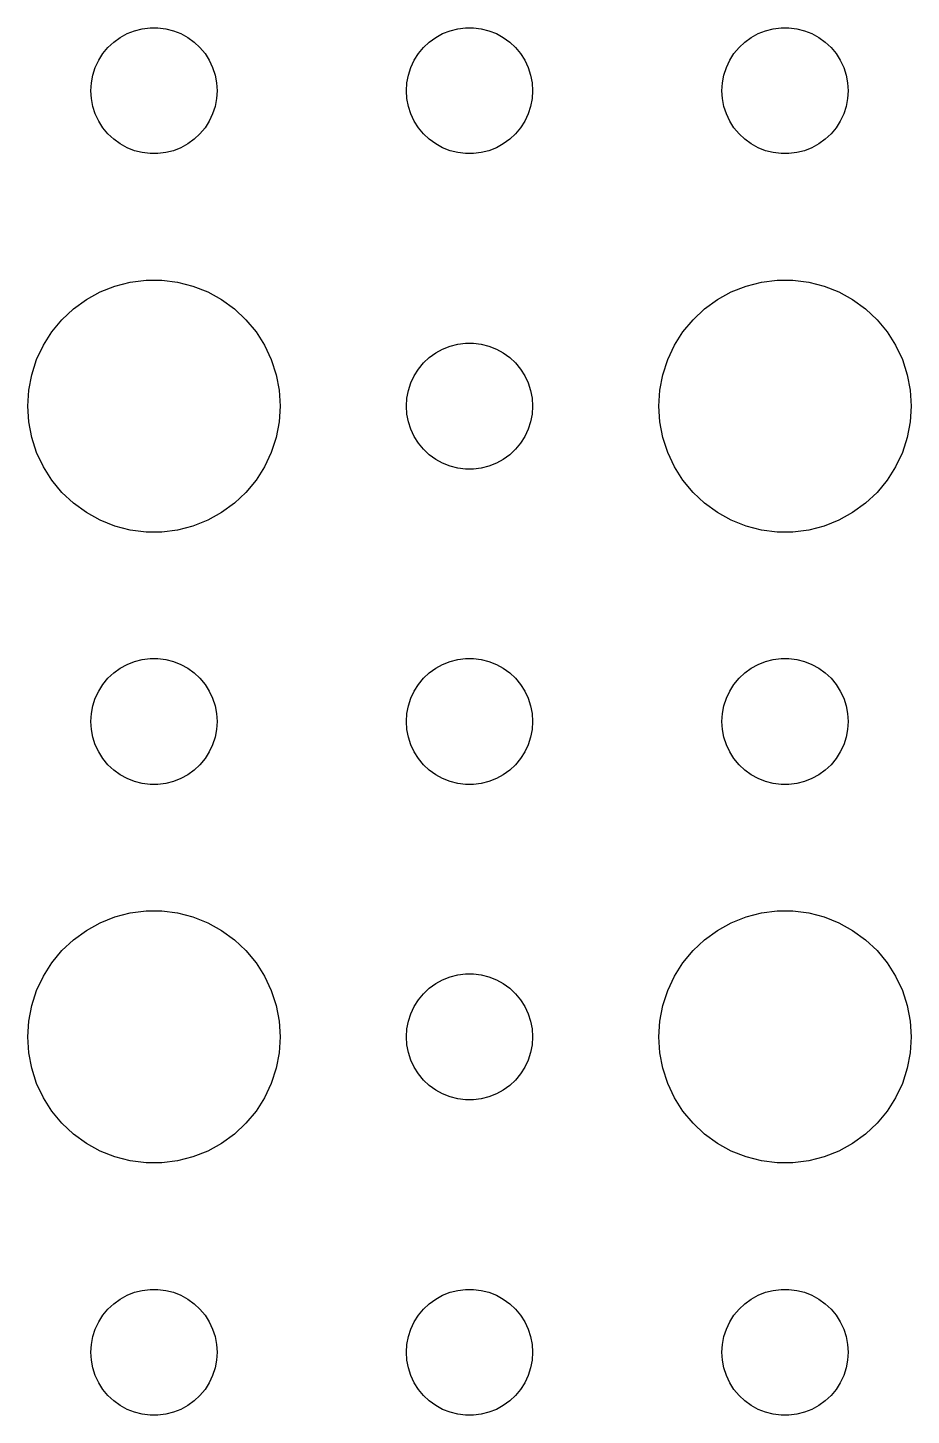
# Model space of a CAD drawing. Header units: metres. Extents: x -142 to 142, y -142 to 142.
# Drawn here: x 12 to 33, y -69 to -36 of the extents above; entities that cross this region are included whole.
import ezdxf

# ---------------------------------------------------------------- set-up
doc = ezdxf.new("R2010")
doc.units = ezdxf.units.M

msp = doc.modelspace()

# ---------------------------------------------------------------- linework, layer by layer
for p, q in [((14.0439, -36.3442), (14.1963, -36.2335)), ((14.1963, -36.2335), (14.3613, -36.1428)), ((14.3613, -36.1428), (14.5365, -36.0734)), ((14.5365, -36.0734), (14.7189, -36.0266)), ((14.7189, -36.0266), (14.9058, -36.003)), ((14.9058, -36.003), (15.0942, -36.003)), ((15.0942, -36.003), (15.2811, -36.0266)), ((15.2811, -36.0266), (15.4635, -36.0734)), ((15.4635, -36.0734), (15.6387, -36.1428)), ((15.6387, -36.1428), (15.8037, -36.2335)), ((15.8037, -36.2335), (15.9561, -36.3442)), ((21.5439, -36.3442), (21.6963, -36.2335)), ((21.6963, -36.2335), (21.8613, -36.1428)), ((21.8613, -36.1428), (22.0365, -36.0734)), ((22.0365, -36.0734), (22.2189, -36.0266)), ((22.2189, -36.0266), (22.4058, -36.003)), ((22.4058, -36.003), (22.5942, -36.003)), ((22.5942, -36.003), (22.7811, -36.0266)), ((22.7811, -36.0266), (22.9635, -36.0734)), ((22.9635, -36.0734), (23.1387, -36.1428)), ((23.1387, -36.1428), (23.3037, -36.2335)), ((23.3037, -36.2335), (23.4561, -36.3442)), ((29.0439, -36.3442), (29.1963, -36.2335)), ((29.1963, -36.2335), (29.3613, -36.1428)), ((29.3613, -36.1428), (29.5365, -36.0734)), ((29.5365, -36.0734), (29.7189, -36.0266)), ((29.7189, -36.0266), (29.9058, -36.003)), ((29.9058, -36.003), (30.0942, -36.003)), ((30.0942, -36.003), (30.2811, -36.0266)), ((30.2811, -36.0266), (30.4635, -36.0734)), ((30.4635, -36.0734), (30.6387, -36.1428)), ((30.6387, -36.1428), (30.8037, -36.2335)), ((30.8037, -36.2335), (30.9561, -36.3442)), ((13.6855, -36.7774), (13.7865, -36.6183)), ((13.7865, -36.6183), (13.9065, -36.4732)), ((13.9065, -36.4732), (14.0439, -36.3442)), ((15.9561, -36.3442), (16.0934, -36.4732)), ((16.0934, -36.4732), (16.2135, -36.6183)), ((16.2135, -36.6183), (16.3145, -36.7774)), ((21.1855, -36.7774), (21.2865, -36.6183)), ((21.2865, -36.6183), (21.4065, -36.4732)), ((21.4065, -36.4732), (21.5439, -36.3442)), ((23.4561, -36.3442), (23.5934, -36.4732)), ((23.5934, -36.4732), (23.7135, -36.6183)), ((23.7135, -36.6183), (23.8145, -36.7774)), ((28.6855, -36.7774), (28.7865, -36.6183)), ((28.7865, -36.6183), (28.9065, -36.4732)), ((28.9065, -36.4732), (29.0439, -36.3442)), ((30.9561, -36.3442), (31.0934, -36.4732)), ((31.0934, -36.4732), (31.2135, -36.6183)), ((31.2135, -36.6183), (31.3145, -36.7774)), ((13.5471, -37.127), (13.6053, -36.9478)), ((13.6053, -36.9478), (13.6855, -36.7774)), ((16.3145, -36.7774), (16.3947, -36.9478)), ((16.3947, -36.9478), (16.4529, -37.127)), ((21.0471, -37.127), (21.1053, -36.9478)), ((21.1053, -36.9478), (21.1855, -36.7774)), ((23.8145, -36.7774), (23.8947, -36.9478)), ((23.8947, -36.9478), (23.9529, -37.127)), ((28.5471, -37.127), (28.6053, -36.9478)), ((28.6053, -36.9478), (28.6855, -36.7774)), ((31.3145, -36.7774), (31.3947, -36.9478)), ((31.3947, -36.9478), (31.4529, -37.127)), ((13.5118, -37.312), (13.5471, -37.127)), ((16.4529, -37.127), (16.4882, -37.312)), ((21.0118, -37.312), (21.0471, -37.127)), ((23.9529, -37.127), (23.9882, -37.312)), ((28.5118, -37.312), (28.5471, -37.127)), ((31.4529, -37.127), (31.4882, -37.312)), ((13.5, -37.5), (13.5118, -37.312)), ((13.5118, -37.688), (13.5, -37.5)), ((16.4882, -37.312), (16.5, -37.5)), ((16.5, -37.5), (16.4882, -37.688)), ((21, -37.5), (21.0118, -37.312)), ((21.0118, -37.688), (21, -37.5)), ((23.9882, -37.312), (24, -37.5)), ((24, -37.5), (23.9882, -37.688)), ((28.5, -37.5), (28.5118, -37.312)), ((28.5118, -37.688), (28.5, -37.5)), ((31.4882, -37.312), (31.5, -37.5)), ((31.5, -37.5), (31.4882, -37.688)), ((13.5471, -37.873), (13.5118, -37.688)), ((13.6053, -38.0522), (13.5471, -37.873)), ((16.4529, -37.873), (16.3947, -38.0522)), ((16.4882, -37.688), (16.4529, -37.873)), ((21.0471, -37.873), (21.0118, -37.688)), ((21.1053, -38.0522), (21.0471, -37.873)), ((23.9529, -37.873), (23.8947, -38.0522)), ((23.9882, -37.688), (23.9529, -37.873)), ((28.5471, -37.873), (28.5118, -37.688)), ((28.6053, -38.0522), (28.5471, -37.873)), ((31.4529, -37.873), (31.3947, -38.0522)), ((31.4882, -37.688), (31.4529, -37.873)), ((13.6855, -38.2226), (13.6053, -38.0522)), ((13.7865, -38.3817), (13.6855, -38.2226)), ((16.3145, -38.2226), (16.2135, -38.3817)), ((16.3947, -38.0522), (16.3145, -38.2226)), ((21.1855, -38.2226), (21.1053, -38.0522)), ((21.2865, -38.3817), (21.1855, -38.2226)), ((23.8145, -38.2226), (23.7135, -38.3817)), ((23.8947, -38.0522), (23.8145, -38.2226)), ((28.6855, -38.2226), (28.6053, -38.0522)), ((28.7865, -38.3817), (28.6855, -38.2226)), ((31.3145, -38.2226), (31.2135, -38.3817)), ((31.3947, -38.0522), (31.3145, -38.2226)), ((13.9065, -38.5268), (13.7865, -38.3817)), ((14.0439, -38.6558), (13.9065, -38.5268)), ((16.0934, -38.5268), (15.9561, -38.6558)), ((16.2135, -38.3817), (16.0934, -38.5268)), ((21.4065, -38.5268), (21.2865, -38.3817)), ((21.5439, -38.6558), (21.4065, -38.5268)), ((23.5934, -38.5268), (23.4561, -38.6558)), ((23.7135, -38.3817), (23.5934, -38.5268)), ((28.9065, -38.5268), (28.7865, -38.3817)), ((29.0439, -38.6558), (28.9065, -38.5268)), ((31.0934, -38.5268), (30.9561, -38.6558)), ((31.2135, -38.3817), (31.0934, -38.5268)), ((14.1963, -38.7665), (14.0439, -38.6558)), ((14.3613, -38.8572), (14.1963, -38.7665)), ((14.5365, -38.9266), (14.3613, -38.8572)), ((14.7189, -38.9734), (14.5365, -38.9266)), ((15.4635, -38.9266), (15.2811, -38.9734)), ((15.6387, -38.8572), (15.4635, -38.9266)), ((15.8037, -38.7665), (15.6387, -38.8572)), ((15.9561, -38.6558), (15.8037, -38.7665)), ((21.6963, -38.7665), (21.5439, -38.6558)), ((21.8613, -38.8572), (21.6963, -38.7665)), ((22.0365, -38.9266), (21.8613, -38.8572)), ((22.2189, -38.9734), (22.0365, -38.9266)), ((22.9635, -38.9266), (22.7811, -38.9734)), ((23.1387, -38.8572), (22.9635, -38.9266)), ((23.3037, -38.7665), (23.1387, -38.8572)), ((23.4561, -38.6558), (23.3037, -38.7665)), ((29.1963, -38.7665), (29.0439, -38.6558)), ((29.3613, -38.8572), (29.1963, -38.7665)), ((29.5365, -38.9266), (29.3613, -38.8572)), ((29.7189, -38.9734), (29.5365, -38.9266)), ((30.4635, -38.9266), (30.2811, -38.9734)), ((30.6387, -38.8572), (30.4635, -38.9266)), ((30.8037, -38.7665), (30.6387, -38.8572)), ((30.9561, -38.6558), (30.8037, -38.7665)), ((14.9058, -38.997), (14.7189, -38.9734)), ((15.0942, -38.997), (14.9058, -38.997)), ((15.2811, -38.9734), (15.0942, -38.997)), ((22.4058, -38.997), (22.2189, -38.9734)), ((22.5942, -38.997), (22.4058, -38.997)), ((22.7811, -38.9734), (22.5942, -38.997)), ((29.9058, -38.997), (29.7189, -38.9734)), ((30.0942, -38.997), (29.9058, -38.997)), ((30.2811, -38.9734), (30.0942, -38.997)), ((13.7227, -42.2855), (14.0729, -42.1468)), ((14.0729, -42.1468), (14.4379, -42.0531)), ((14.4379, -42.0531), (14.8116, -42.0059)), ((14.8116, -42.0059), (15.1884, -42.0059)), ((15.1884, -42.0059), (15.5621, -42.0531)), ((15.5621, -42.0531), (15.927, -42.1468)), ((15.927, -42.1468), (16.2773, -42.2855)), ((28.7227, -42.2855), (29.0729, -42.1468)), ((29.0729, -42.1468), (29.4379, -42.0531)), ((29.4379, -42.0531), (29.8116, -42.0059)), ((29.8116, -42.0059), (30.1884, -42.0059)), ((30.1884, -42.0059), (30.5621, -42.0531)), ((30.5621, -42.0531), (30.927, -42.1468)), ((30.927, -42.1468), (31.2773, -42.2855)), ((13.0877, -42.6885), (13.3925, -42.467)), ((13.3925, -42.467), (13.7227, -42.2855)), ((16.2773, -42.2855), (16.6075, -42.467)), ((16.6075, -42.467), (16.9123, -42.6885)), ((28.0877, -42.6885), (28.3925, -42.467)), ((28.3925, -42.467), (28.7227, -42.2855)), ((31.2773, -42.2855), (31.6075, -42.467)), ((31.6075, -42.467), (31.9123, -42.6885)), ((12.8131, -42.9464), (13.0877, -42.6885)), ((16.9123, -42.6885), (17.1869, -42.9464)), ((27.8131, -42.9464), (28.0877, -42.6885)), ((31.9123, -42.6885), (32.1869, -42.9464)), ((12.5729, -43.2366), (12.8131, -42.9464)), ((17.1869, -42.9464), (17.427, -43.2366)), ((27.5729, -43.2366), (27.8131, -42.9464)), ((32.1869, -42.9464), (32.427, -43.2366)), ((12.3711, -43.5547), (12.5729, -43.2366)), ((17.427, -43.2366), (17.6289, -43.5547)), ((22.0365, -43.5734), (22.2189, -43.5266)), ((22.2189, -43.5266), (22.4058, -43.503)), ((22.4058, -43.503), (22.5942, -43.503)), ((22.5942, -43.503), (22.7811, -43.5266)), ((22.7811, -43.5266), (22.9635, -43.5734)), ((27.3711, -43.5547), (27.5729, -43.2366)), ((32.427, -43.2366), (32.6289, -43.5547)), ((12.2107, -43.8956), (12.3711, -43.5547)), ((17.6289, -43.5547), (17.7893, -43.8956)), ((21.4065, -43.9732), (21.5439, -43.8442)), ((21.5439, -43.8442), (21.6963, -43.7335)), ((21.6963, -43.7335), (21.8613, -43.6428)), ((21.8613, -43.6428), (22.0365, -43.5734)), ((22.9635, -43.5734), (23.1387, -43.6428)), ((23.1387, -43.6428), (23.3037, -43.7335)), ((23.3037, -43.7335), (23.4561, -43.8442)), ((23.4561, -43.8442), (23.5934, -43.9732)), ((27.2107, -43.8956), (27.3711, -43.5547)), ((32.6289, -43.5547), (32.7893, -43.8956)), ((12.0942, -44.2539), (12.2107, -43.8956)), ((17.7893, -43.8956), (17.9057, -44.2539)), ((21.1855, -44.2774), (21.2865, -44.1183)), ((21.2865, -44.1183), (21.4065, -43.9732)), ((23.5934, -43.9732), (23.7135, -44.1183)), ((23.7135, -44.1183), (23.8145, -44.2774)), ((27.0942, -44.2539), (27.2107, -43.8956)), ((32.7893, -43.8956), (32.9057, -44.2539)), ((12.0237, -44.624), (12.0942, -44.2539)), ((17.9057, -44.2539), (17.9763, -44.624)), ((21.0471, -44.627), (21.1053, -44.4478)), ((21.1053, -44.4478), (21.1855, -44.2774)), ((23.8145, -44.2774), (23.8947, -44.4478)), ((23.8947, -44.4478), (23.9529, -44.627)), ((27.0237, -44.624), (27.0942, -44.2539)), ((32.9057, -44.2539), (32.9763, -44.624)), ((12, -45), (12.0237, -44.624)), ((17.9763, -44.624), (18, -45)), ((21, -45), (21.0118, -44.812)), ((21.0118, -44.812), (21.0471, -44.627)), ((23.9529, -44.627), (23.9882, -44.812)), ((23.9882, -44.812), (24, -45)), ((27, -45), (27.0237, -44.624)), ((32.9763, -44.624), (33, -45)), ((12.0237, -45.376), (12, -45)), ((18, -45), (17.9763, -45.376)), ((21.0118, -45.188), (21, -45)), ((21.0471, -45.373), (21.0118, -45.188)), ((23.9882, -45.188), (23.9529, -45.373)), ((24, -45), (23.9882, -45.188)), ((27.0237, -45.376), (27, -45)), ((33, -45), (32.9763, -45.376)), ((12.0942, -45.7461), (12.0237, -45.376)), ((17.9763, -45.376), (17.9057, -45.7461)), ((21.1053, -45.5522), (21.0471, -45.373)), ((23.9529, -45.373), (23.8947, -45.5522)), ((27.0942, -45.7461), (27.0237, -45.376)), ((32.9763, -45.376), (32.9057, -45.7461)), ((12.2107, -46.1044), (12.0942, -45.7461)), ((17.9057, -45.7461), (17.7893, -46.1044)), ((21.1855, -45.7226), (21.1053, -45.5522)), ((21.2865, -45.8817), (21.1855, -45.7226)), ((23.8145, -45.7226), (23.7135, -45.8817)), ((23.8947, -45.5522), (23.8145, -45.7226)), ((27.2107, -46.1044), (27.0942, -45.7461)), ((32.9057, -45.7461), (32.7893, -46.1044)), ((12.3711, -46.4453), (12.2107, -46.1044)), ((17.7893, -46.1044), (17.6289, -46.4453)), ((21.4065, -46.0268), (21.2865, -45.8817)), ((21.5439, -46.1558), (21.4065, -46.0268)), ((21.6963, -46.2665), (21.5439, -46.1558)), ((23.4561, -46.1558), (23.3037, -46.2665)), ((23.5934, -46.0268), (23.4561, -46.1558)), ((23.7135, -45.8817), (23.5934, -46.0268)), ((27.3711, -46.4453), (27.2107, -46.1044)), ((32.7893, -46.1044), (32.6289, -46.4453)), ((12.5729, -46.7634), (12.3711, -46.4453)), ((17.6289, -46.4453), (17.427, -46.7634)), ((21.8613, -46.3572), (21.6963, -46.2665)), ((22.0365, -46.4266), (21.8613, -46.3572)), ((22.2189, -46.4734), (22.0365, -46.4266)), ((22.4058, -46.497), (22.2189, -46.4734)), ((22.5942, -46.497), (22.4058, -46.497)), ((22.7811, -46.4734), (22.5942, -46.497)), ((22.9635, -46.4266), (22.7811, -46.4734)), ((23.1387, -46.3572), (22.9635, -46.4266)), ((23.3037, -46.2665), (23.1387, -46.3572)), ((27.5729, -46.7634), (27.3711, -46.4453)), ((32.6289, -46.4453), (32.427, -46.7634)), ((12.8131, -47.0536), (12.5729, -46.7634)), ((17.427, -46.7634), (17.1869, -47.0536)), ((27.8131, -47.0536), (27.5729, -46.7634)), ((32.427, -46.7634), (32.1869, -47.0536)), ((13.0877, -47.3115), (12.8131, -47.0536)), ((17.1869, -47.0536), (16.9123, -47.3115)), ((28.0877, -47.3115), (27.8131, -47.0536)), ((32.1869, -47.0536), (31.9123, -47.3115)), ((13.3925, -47.533), (13.0877, -47.3115)), ((16.9123, -47.3115), (16.6075, -47.533)), ((28.3925, -47.533), (28.0877, -47.3115)), ((31.9123, -47.3115), (31.6075, -47.533)), ((13.7227, -47.7145), (13.3925, -47.533)), ((14.0729, -47.8532), (13.7227, -47.7145)), ((16.2773, -47.7145), (15.927, -47.8532)), ((16.6075, -47.533), (16.2773, -47.7145)), ((28.7227, -47.7145), (28.3925, -47.533)), ((29.0729, -47.8532), (28.7227, -47.7145)), ((31.2773, -47.7145), (30.927, -47.8532)), ((31.6075, -47.533), (31.2773, -47.7145)), ((14.4379, -47.9469), (14.0729, -47.8532)), ((14.8116, -47.9941), (14.4379, -47.9469)), ((15.1884, -47.9941), (14.8116, -47.9941)), ((15.5621, -47.9469), (15.1884, -47.9941)), ((15.927, -47.8532), (15.5621, -47.9469)), ((29.4379, -47.9469), (29.0729, -47.8532)), ((29.8116, -47.9941), (29.4379, -47.9469)), ((30.1884, -47.9941), (29.8116, -47.9941)), ((30.5621, -47.9469), (30.1884, -47.9941)), ((30.927, -47.8532), (30.5621, -47.9469)), ((14.3613, -51.1428), (14.5365, -51.0734)), ((14.5365, -51.0734), (14.7189, -51.0266)), ((14.7189, -51.0266), (14.9058, -51.003)), ((14.9058, -51.003), (15.0942, -51.003)), ((15.0942, -51.003), (15.2811, -51.0266)), ((15.2811, -51.0266), (15.4635, -51.0734)), ((15.4635, -51.0734), (15.6387, -51.1428)), ((21.8613, -51.1428), (22.0365, -51.0734)), ((22.0365, -51.0734), (22.2189, -51.0266)), ((22.2189, -51.0266), (22.4058, -51.003)), ((22.4058, -51.003), (22.5942, -51.003)), ((22.5942, -51.003), (22.7811, -51.0266)), ((22.7811, -51.0266), (22.9635, -51.0734)), ((22.9635, -51.0734), (23.1387, -51.1428)), ((29.3613, -51.1428), (29.5365, -51.0734)), ((29.5365, -51.0734), (29.7189, -51.0266)), ((29.7189, -51.0266), (29.9058, -51.003)), ((29.9058, -51.003), (30.0942, -51.003)), ((30.0942, -51.003), (30.2811, -51.0266)), ((30.2811, -51.0266), (30.4635, -51.0734)), ((30.4635, -51.0734), (30.6387, -51.1428)), ((13.9065, -51.4732), (14.0439, -51.3442)), ((14.0439, -51.3442), (14.1963, -51.2335)), ((14.1963, -51.2335), (14.3613, -51.1428)), ((15.6387, -51.1428), (15.8037, -51.2335)), ((15.8037, -51.2335), (15.9561, -51.3442)), ((15.9561, -51.3442), (16.0934, -51.4732)), ((21.4065, -51.4732), (21.5439, -51.3442)), ((21.5439, -51.3442), (21.6963, -51.2335)), ((21.6963, -51.2335), (21.8613, -51.1428)), ((23.1387, -51.1428), (23.3037, -51.2335)), ((23.3037, -51.2335), (23.4561, -51.3442)), ((23.4561, -51.3442), (23.5934, -51.4732)), ((28.9065, -51.4732), (29.0439, -51.3442)), ((29.0439, -51.3442), (29.1963, -51.2335)), ((29.1963, -51.2335), (29.3613, -51.1428)), ((30.6387, -51.1428), (30.8037, -51.2335)), ((30.8037, -51.2335), (30.9561, -51.3442)), ((30.9561, -51.3442), (31.0934, -51.4732)), ((13.6053, -51.9478), (13.6855, -51.7774)), ((13.6855, -51.7774), (13.7865, -51.6183)), ((13.7865, -51.6183), (13.9065, -51.4732)), ((16.0934, -51.4732), (16.2135, -51.6183)), ((16.2135, -51.6183), (16.3145, -51.7774)), ((16.3145, -51.7774), (16.3947, -51.9478)), ((21.1053, -51.9478), (21.1855, -51.7774)), ((21.1855, -51.7774), (21.2865, -51.6183)), ((21.2865, -51.6183), (21.4065, -51.4732)), ((23.5934, -51.4732), (23.7135, -51.6183)), ((23.7135, -51.6183), (23.8145, -51.7774)), ((23.8145, -51.7774), (23.8947, -51.9478)), ((28.6053, -51.9478), (28.6855, -51.7774)), ((28.6855, -51.7774), (28.7865, -51.6183)), ((28.7865, -51.6183), (28.9065, -51.4732)), ((31.0934, -51.4732), (31.2135, -51.6183)), ((31.2135, -51.6183), (31.3145, -51.7774)), ((31.3145, -51.7774), (31.3947, -51.9478)), ((13.5118, -52.312), (13.5471, -52.127)), ((13.5471, -52.127), (13.6053, -51.9478)), ((16.3947, -51.9478), (16.4529, -52.127)), ((16.4529, -52.127), (16.4882, -52.312)), ((21.0118, -52.312), (21.0471, -52.127)), ((21.0471, -52.127), (21.1053, -51.9478)), ((23.8947, -51.9478), (23.9529, -52.127)), ((23.9529, -52.127), (23.9882, -52.312)), ((28.5118, -52.312), (28.5471, -52.127)), ((28.5471, -52.127), (28.6053, -51.9478)), ((31.3947, -51.9478), (31.4529, -52.127)), ((31.4529, -52.127), (31.4882, -52.312)), ((13.5, -52.5), (13.5118, -52.312)), ((16.4882, -52.312), (16.5, -52.5)), ((21, -52.5), (21.0118, -52.312)), ((23.9882, -52.312), (24, -52.5)), ((28.5, -52.5), (28.5118, -52.312)), ((31.4882, -52.312), (31.5, -52.5)), ((13.5118, -52.688), (13.5, -52.5)), ((13.5471, -52.873), (13.5118, -52.688)), ((16.4882, -52.688), (16.4529, -52.873)), ((16.5, -52.5), (16.4882, -52.688)), ((21.0118, -52.688), (21, -52.5)), ((21.0471, -52.873), (21.0118, -52.688)), ((23.9882, -52.688), (23.9529, -52.873)), ((24, -52.5), (23.9882, -52.688)), ((28.5118, -52.688), (28.5, -52.5)), ((28.5471, -52.873), (28.5118, -52.688)), ((31.4882, -52.688), (31.4529, -52.873)), ((31.5, -52.5), (31.4882, -52.688)), ((13.6053, -53.0522), (13.5471, -52.873)), ((13.6855, -53.2226), (13.6053, -53.0522)), ((16.3947, -53.0522), (16.3145, -53.2226)), ((16.4529, -52.873), (16.3947, -53.0522)), ((21.1053, -53.0522), (21.0471, -52.873)), ((21.1855, -53.2226), (21.1053, -53.0522)), ((23.8947, -53.0522), (23.8145, -53.2226)), ((23.9529, -52.873), (23.8947, -53.0522)), ((28.6053, -53.0522), (28.5471, -52.873)), ((28.6855, -53.2226), (28.6053, -53.0522)), ((31.3947, -53.0522), (31.3145, -53.2226)), ((31.4529, -52.873), (31.3947, -53.0522)), ((13.7865, -53.3817), (13.6855, -53.2226)), ((13.9065, -53.5268), (13.7865, -53.3817)), ((16.2135, -53.3817), (16.0934, -53.5268)), ((16.3145, -53.2226), (16.2135, -53.3817)), ((21.2865, -53.3817), (21.1855, -53.2226)), ((21.4065, -53.5268), (21.2865, -53.3817)), ((23.7135, -53.3817), (23.5934, -53.5268)), ((23.8145, -53.2226), (23.7135, -53.3817)), ((28.7865, -53.3817), (28.6855, -53.2226)), ((28.9065, -53.5268), (28.7865, -53.3817)), ((31.2135, -53.3817), (31.0934, -53.5268)), ((31.3145, -53.2226), (31.2135, -53.3817)), ((14.0439, -53.6558), (13.9065, -53.5268)), ((14.1963, -53.7665), (14.0439, -53.6558)), ((14.3613, -53.8572), (14.1963, -53.7665)), ((15.8037, -53.7665), (15.6387, -53.8572)), ((15.9561, -53.6558), (15.8037, -53.7665)), ((16.0934, -53.5268), (15.9561, -53.6558)), ((21.5439, -53.6558), (21.4065, -53.5268)), ((21.6963, -53.7665), (21.5439, -53.6558)), ((21.8613, -53.8572), (21.6963, -53.7665)), ((23.3037, -53.7665), (23.1387, -53.8572)), ((23.4561, -53.6558), (23.3037, -53.7665)), ((23.5934, -53.5268), (23.4561, -53.6558)), ((29.0439, -53.6558), (28.9065, -53.5268)), ((29.1963, -53.7665), (29.0439, -53.6558)), ((29.3613, -53.8572), (29.1963, -53.7665)), ((30.8037, -53.7665), (30.6387, -53.8572)), ((30.9561, -53.6558), (30.8037, -53.7665)), ((31.0934, -53.5268), (30.9561, -53.6558)), ((14.5365, -53.9266), (14.3613, -53.8572)), ((14.7189, -53.9734), (14.5365, -53.9266)), ((14.9058, -53.997), (14.7189, -53.9734)), ((15.0942, -53.997), (14.9058, -53.997)), ((15.2811, -53.9734), (15.0942, -53.997)), ((15.4635, -53.9266), (15.2811, -53.9734)), ((15.6387, -53.8572), (15.4635, -53.9266)), ((22.0365, -53.9266), (21.8613, -53.8572)), ((22.2189, -53.9734), (22.0365, -53.9266)), ((22.4058, -53.997), (22.2189, -53.9734)), ((22.5942, -53.997), (22.4058, -53.997)), ((22.7811, -53.9734), (22.5942, -53.997)), ((22.9635, -53.9266), (22.7811, -53.9734)), ((23.1387, -53.8572), (22.9635, -53.9266)), ((29.5365, -53.9266), (29.3613, -53.8572)), ((29.7189, -53.9734), (29.5365, -53.9266)), ((29.9058, -53.997), (29.7189, -53.9734)), ((30.0942, -53.997), (29.9058, -53.997)), ((30.2811, -53.9734), (30.0942, -53.997)), ((30.4635, -53.9266), (30.2811, -53.9734)), ((30.6387, -53.8572), (30.4635, -53.9266)), ((14.0729, -57.1468), (14.4379, -57.0531)), ((14.4379, -57.0531), (14.8116, -57.0059)), ((14.8116, -57.0059), (15.1884, -57.0059)), ((15.1884, -57.0059), (15.5621, -57.0531)), ((15.5621, -57.0531), (15.927, -57.1468)), ((29.0729, -57.1468), (29.4379, -57.0531)), ((29.4379, -57.0531), (29.8116, -57.0059)), ((29.8116, -57.0059), (30.1884, -57.0059)), ((30.1884, -57.0059), (30.5621, -57.0531)), ((30.5621, -57.0531), (30.927, -57.1468)), ((13.3925, -57.467), (13.7227, -57.2855)), ((13.7227, -57.2855), (14.0729, -57.1468)), ((15.927, -57.1468), (16.2773, -57.2855)), ((16.2773, -57.2855), (16.6075, -57.467)), ((28.3925, -57.467), (28.7227, -57.2855)), ((28.7227, -57.2855), (29.0729, -57.1468)), ((30.927, -57.1468), (31.2773, -57.2855)), ((31.2773, -57.2855), (31.6075, -57.467)), ((12.8131, -57.9464), (13.0877, -57.6885)), ((13.0877, -57.6885), (13.3925, -57.467)), ((16.6075, -57.467), (16.9123, -57.6885)), ((16.9123, -57.6885), (17.1869, -57.9464)), ((27.8131, -57.9464), (28.0877, -57.6885)), ((28.0877, -57.6885), (28.3925, -57.467)), ((31.6075, -57.467), (31.9123, -57.6885)), ((31.9123, -57.6885), (32.1869, -57.9464)), ((12.5729, -58.2366), (12.8131, -57.9464)), ((17.1869, -57.9464), (17.427, -58.2366)), ((27.5729, -58.2366), (27.8131, -57.9464)), ((32.1869, -57.9464), (32.427, -58.2366)), ((12.3711, -58.5547), (12.5729, -58.2366)), ((17.427, -58.2366), (17.6289, -58.5547)), ((27.3711, -58.5547), (27.5729, -58.2366)), ((32.427, -58.2366), (32.6289, -58.5547)), ((12.2107, -58.8956), (12.3711, -58.5547)), ((17.6289, -58.5547), (17.7893, -58.8956)), ((21.6963, -58.7335), (21.8613, -58.6428)), ((21.8613, -58.6428), (22.0365, -58.5734)), ((22.0365, -58.5734), (22.2189, -58.5266)), ((22.2189, -58.5266), (22.4058, -58.503)), ((22.4058, -58.503), (22.5942, -58.503)), ((22.5942, -58.503), (22.7811, -58.5266)), ((22.7811, -58.5266), (22.9635, -58.5734)), ((22.9635, -58.5734), (23.1387, -58.6428)), ((23.1387, -58.6428), (23.3037, -58.7335)), ((27.2107, -58.8956), (27.3711, -58.5547)), ((32.6289, -58.5547), (32.7893, -58.8956)), ((12.0942, -59.2539), (12.2107, -58.8956)), ((17.7893, -58.8956), (17.9057, -59.2539)), ((21.2865, -59.1183), (21.4065, -58.9732)), ((21.4065, -58.9732), (21.5439, -58.8442)), ((21.5439, -58.8442), (21.6963, -58.7335)), ((23.3037, -58.7335), (23.4561, -58.8442)), ((23.4561, -58.8442), (23.5934, -58.9732)), ((23.5934, -58.9732), (23.7135, -59.1183)), ((27.0942, -59.2539), (27.2107, -58.8956)), ((32.7893, -58.8956), (32.9057, -59.2539)), ((12.0237, -59.624), (12.0942, -59.2539)), ((17.9057, -59.2539), (17.9763, -59.624)), ((21.1053, -59.4478), (21.1855, -59.2774)), ((21.1855, -59.2774), (21.2865, -59.1183)), ((23.7135, -59.1183), (23.8145, -59.2774)), ((23.8145, -59.2774), (23.8947, -59.4478)), ((27.0237, -59.624), (27.0942, -59.2539)), ((32.9057, -59.2539), (32.9763, -59.624)), ((12, -60), (12.0237, -59.624)), ((17.9763, -59.624), (18, -60)), ((21.0118, -59.812), (21.0471, -59.627)), ((21.0471, -59.627), (21.1053, -59.4478)), ((23.8947, -59.4478), (23.9529, -59.627)), ((23.9529, -59.627), (23.9882, -59.812)), ((27, -60), (27.0237, -59.624)), ((32.9763, -59.624), (33, -60)), ((12.0237, -60.376), (12, -60)), ((18, -60), (17.9763, -60.376)), ((21, -60), (21.0118, -59.812)), ((21.0118, -60.188), (21, -60)), ((23.9882, -59.812), (24, -60)), ((24, -60), (23.9882, -60.188)), ((27.0237, -60.376), (27, -60)), ((33, -60), (32.9763, -60.376)), ((12.0942, -60.7461), (12.0237, -60.376)), ((17.9763, -60.376), (17.9057, -60.7461)), ((21.0471, -60.373), (21.0118, -60.188)), ((21.1053, -60.5522), (21.0471, -60.373)), ((23.9529, -60.373), (23.8947, -60.5522)), ((23.9882, -60.188), (23.9529, -60.373)), ((27.0942, -60.7461), (27.0237, -60.376)), ((32.9763, -60.376), (32.9057, -60.7461)), ((21.1855, -60.7226), (21.1053, -60.5522)), ((23.8947, -60.5522), (23.8145, -60.7226)), ((12.2107, -61.1044), (12.0942, -60.7461)), ((17.9057, -60.7461), (17.7893, -61.1044)), ((21.2865, -60.8817), (21.1855, -60.7226)), ((21.4065, -61.0268), (21.2865, -60.8817)), ((21.5439, -61.1558), (21.4065, -61.0268)), ((23.5934, -61.0268), (23.4561, -61.1558)), ((23.7135, -60.8817), (23.5934, -61.0268)), ((23.8145, -60.7226), (23.7135, -60.8817)), ((27.2107, -61.1044), (27.0942, -60.7461)), ((32.9057, -60.7461), (32.7893, -61.1044)), ((12.3711, -61.4453), (12.2107, -61.1044)), ((17.7893, -61.1044), (17.6289, -61.4453)), ((21.6963, -61.2665), (21.5439, -61.1558)), ((21.8613, -61.3572), (21.6963, -61.2665)), ((22.0365, -61.4266), (21.8613, -61.3572)), ((23.1387, -61.3572), (22.9635, -61.4266)), ((23.3037, -61.2665), (23.1387, -61.3572)), ((23.4561, -61.1558), (23.3037, -61.2665)), ((27.3711, -61.4453), (27.2107, -61.1044)), ((32.7893, -61.1044), (32.6289, -61.4453)), ((12.5729, -61.7634), (12.3711, -61.4453)), ((17.6289, -61.4453), (17.427, -61.7634)), ((22.2189, -61.4734), (22.0365, -61.4266)), ((22.4058, -61.497), (22.2189, -61.4734)), ((22.5942, -61.497), (22.4058, -61.497)), ((22.7811, -61.4734), (22.5942, -61.497)), ((22.9635, -61.4266), (22.7811, -61.4734)), ((27.5729, -61.7634), (27.3711, -61.4453)), ((32.6289, -61.4453), (32.427, -61.7634)), ((12.8131, -62.0536), (12.5729, -61.7634)), ((17.427, -61.7634), (17.1869, -62.0536)), ((27.8131, -62.0536), (27.5729, -61.7634)), ((32.427, -61.7634), (32.1869, -62.0536)), ((13.0877, -62.3115), (12.8131, -62.0536)), ((13.3925, -62.533), (13.0877, -62.3115)), ((16.9123, -62.3115), (16.6075, -62.533)), ((17.1869, -62.0536), (16.9123, -62.3115)), ((28.0877, -62.3115), (27.8131, -62.0536)), ((28.3925, -62.533), (28.0877, -62.3115)), ((31.9123, -62.3115), (31.6075, -62.533)), ((32.1869, -62.0536), (31.9123, -62.3115)), ((13.7227, -62.7145), (13.3925, -62.533)), ((16.6075, -62.533), (16.2773, -62.7145)), ((28.7227, -62.7145), (28.3925, -62.533)), ((31.6075, -62.533), (31.2773, -62.7145)), ((14.0729, -62.8532), (13.7227, -62.7145)), ((14.4379, -62.9469), (14.0729, -62.8532)), ((14.8116, -62.9941), (14.4379, -62.9469)), ((15.1884, -62.9941), (14.8116, -62.9941)), ((15.5621, -62.9469), (15.1884, -62.9941)), ((15.927, -62.8532), (15.5621, -62.9469)), ((16.2773, -62.7145), (15.927, -62.8532)), ((29.0729, -62.8532), (28.7227, -62.7145)), ((29.4379, -62.9469), (29.0729, -62.8532)), ((29.8116, -62.9941), (29.4379, -62.9469)), ((30.1884, -62.9941), (29.8116, -62.9941)), ((30.5621, -62.9469), (30.1884, -62.9941)), ((30.927, -62.8532), (30.5621, -62.9469)), ((31.2773, -62.7145), (30.927, -62.8532)), ((14.0439, -66.3442), (14.1963, -66.2335)), ((14.1963, -66.2335), (14.3613, -66.1428)), ((14.3613, -66.1428), (14.5365, -66.0734)), ((14.5365, -66.0734), (14.7189, -66.0266)), ((14.7189, -66.0266), (14.9058, -66.003)), ((14.9058, -66.003), (15.0942, -66.003)), ((15.0942, -66.003), (15.2811, -66.0266)), ((15.2811, -66.0266), (15.4635, -66.0734)), ((15.4635, -66.0734), (15.6387, -66.1428)), ((15.6387, -66.1428), (15.8037, -66.2335)), ((15.8037, -66.2335), (15.9561, -66.3442)), ((21.5439, -66.3442), (21.6963, -66.2335)), ((21.6963, -66.2335), (21.8613, -66.1428)), ((21.8613, -66.1428), (22.0365, -66.0734)), ((22.0365, -66.0734), (22.2189, -66.0266)), ((22.2189, -66.0266), (22.4058, -66.003)), ((22.4058, -66.003), (22.5942, -66.003)), ((22.5942, -66.003), (22.7811, -66.0266)), ((22.7811, -66.0266), (22.9635, -66.0734)), ((22.9635, -66.0734), (23.1387, -66.1428)), ((23.1387, -66.1428), (23.3037, -66.2335)), ((23.3037, -66.2335), (23.4561, -66.3442)), ((29.0439, -66.3442), (29.1963, -66.2335)), ((29.1963, -66.2335), (29.3613, -66.1428)), ((29.3613, -66.1428), (29.5365, -66.0734)), ((29.5365, -66.0734), (29.7189, -66.0266)), ((29.7189, -66.0266), (29.9058, -66.003)), ((29.9058, -66.003), (30.0942, -66.003)), ((30.0942, -66.003), (30.2811, -66.0266)), ((30.2811, -66.0266), (30.4635, -66.0734)), ((30.4635, -66.0734), (30.6387, -66.1428)), ((30.6387, -66.1428), (30.8037, -66.2335)), ((30.8037, -66.2335), (30.9561, -66.3442)), ((13.6855, -66.7774), (13.7865, -66.6183)), ((13.7865, -66.6183), (13.9065, -66.4732)), ((13.9065, -66.4732), (14.0439, -66.3442)), ((15.9561, -66.3442), (16.0934, -66.4732)), ((16.0934, -66.4732), (16.2135, -66.6183)), ((16.2135, -66.6183), (16.3145, -66.7774)), ((21.1855, -66.7774), (21.2865, -66.6183)), ((21.2865, -66.6183), (21.4065, -66.4732)), ((21.4065, -66.4732), (21.5439, -66.3442)), ((23.4561, -66.3442), (23.5934, -66.4732)), ((23.5934, -66.4732), (23.7135, -66.6183)), ((23.7135, -66.6183), (23.8145, -66.7774)), ((28.6855, -66.7774), (28.7865, -66.6183)), ((28.7865, -66.6183), (28.9065, -66.4732)), ((28.9065, -66.4732), (29.0439, -66.3442)), ((30.9561, -66.3442), (31.0934, -66.4732)), ((31.0934, -66.4732), (31.2135, -66.6183)), ((31.2135, -66.6183), (31.3145, -66.7774)), ((13.5471, -67.127), (13.6053, -66.9478)), ((13.6053, -66.9478), (13.6855, -66.7774)), ((16.3145, -66.7774), (16.3947, -66.9478)), ((16.3947, -66.9478), (16.4529, -67.127)), ((21.0471, -67.127), (21.1053, -66.9478)), ((21.1053, -66.9478), (21.1855, -66.7774)), ((23.8145, -66.7774), (23.8947, -66.9478)), ((23.8947, -66.9478), (23.9529, -67.127)), ((28.5471, -67.127), (28.6053, -66.9478)), ((28.6053, -66.9478), (28.6855, -66.7774)), ((31.3145, -66.7774), (31.3947, -66.9478)), ((31.3947, -66.9478), (31.4529, -67.127)), ((13.5118, -67.312), (13.5471, -67.127)), ((16.4529, -67.127), (16.4882, -67.312)), ((21.0118, -67.312), (21.0471, -67.127)), ((23.9529, -67.127), (23.9882, -67.312)), ((28.5118, -67.312), (28.5471, -67.127)), ((31.4529, -67.127), (31.4882, -67.312)), ((13.5, -67.5), (13.5118, -67.312)), ((13.5118, -67.688), (13.5, -67.5)), ((16.4882, -67.312), (16.5, -67.5)), ((16.5, -67.5), (16.4882, -67.688)), ((21, -67.5), (21.0118, -67.312)), ((21.0118, -67.688), (21, -67.5)), ((23.9882, -67.312), (24, -67.5)), ((24, -67.5), (23.9882, -67.688)), ((28.5, -67.5), (28.5118, -67.312)), ((28.5118, -67.688), (28.5, -67.5)), ((31.4882, -67.312), (31.5, -67.5)), ((31.5, -67.5), (31.4882, -67.688)), ((13.5471, -67.873), (13.5118, -67.688)), ((13.6053, -68.0522), (13.5471, -67.873)), ((16.4529, -67.873), (16.3947, -68.0522)), ((16.4882, -67.688), (16.4529, -67.873)), ((21.0471, -67.873), (21.0118, -67.688)), ((21.1053, -68.0522), (21.0471, -67.873)), ((23.9529, -67.873), (23.8947, -68.0522)), ((23.9882, -67.688), (23.9529, -67.873)), ((28.5471, -67.873), (28.5118, -67.688)), ((28.6053, -68.0522), (28.5471, -67.873)), ((31.4529, -67.873), (31.3947, -68.0522)), ((31.4882, -67.688), (31.4529, -67.873)), ((13.6855, -68.2226), (13.6053, -68.0522)), ((13.7865, -68.3817), (13.6855, -68.2226)), ((16.3145, -68.2226), (16.2135, -68.3817)), ((16.3947, -68.0522), (16.3145, -68.2226)), ((21.1855, -68.2226), (21.1053, -68.0522)), ((21.2865, -68.3817), (21.1855, -68.2226)), ((23.8145, -68.2226), (23.7135, -68.3817)), ((23.8947, -68.0522), (23.8145, -68.2226)), ((28.6855, -68.2226), (28.6053, -68.0522)), ((28.7865, -68.3817), (28.6855, -68.2226)), ((31.3145, -68.2226), (31.2135, -68.3817)), ((31.3947, -68.0522), (31.3145, -68.2226)), ((13.9065, -68.5268), (13.7865, -68.3817)), ((14.0439, -68.6558), (13.9065, -68.5268)), ((16.0934, -68.5268), (15.9561, -68.6558)), ((16.2135, -68.3817), (16.0934, -68.5268)), ((21.4065, -68.5268), (21.2865, -68.3817)), ((21.5439, -68.6558), (21.4065, -68.5268)), ((23.5934, -68.5268), (23.4561, -68.6558)), ((23.7135, -68.3817), (23.5934, -68.5268)), ((28.9065, -68.5268), (28.7865, -68.3817)), ((29.0439, -68.6558), (28.9065, -68.5268)), ((31.0934, -68.5268), (30.9561, -68.6558)), ((31.2135, -68.3817), (31.0934, -68.5268)), ((14.1963, -68.7665), (14.0439, -68.6558)), ((14.3613, -68.8572), (14.1963, -68.7665)), ((14.5365, -68.9266), (14.3613, -68.8572)), ((14.7189, -68.9734), (14.5365, -68.9266)), ((15.4635, -68.9266), (15.2811, -68.9734)), ((15.6387, -68.8572), (15.4635, -68.9266)), ((15.8037, -68.7665), (15.6387, -68.8572)), ((15.9561, -68.6558), (15.8037, -68.7665)), ((21.6963, -68.7665), (21.5439, -68.6558)), ((21.8613, -68.8572), (21.6963, -68.7665)), ((22.0365, -68.9266), (21.8613, -68.8572)), ((22.2189, -68.9734), (22.0365, -68.9266)), ((22.9635, -68.9266), (22.7811, -68.9734)), ((23.1387, -68.8572), (22.9635, -68.9266)), ((23.3037, -68.7665), (23.1387, -68.8572)), ((23.4561, -68.6558), (23.3037, -68.7665)), ((29.1963, -68.7665), (29.0439, -68.6558)), ((29.3613, -68.8572), (29.1963, -68.7665)), ((29.5365, -68.9266), (29.3613, -68.8572)), ((29.7189, -68.9734), (29.5365, -68.9266)), ((30.4635, -68.9266), (30.2811, -68.9734)), ((30.6387, -68.8572), (30.4635, -68.9266)), ((30.8037, -68.7665), (30.6387, -68.8572)), ((30.9561, -68.6558), (30.8037, -68.7665)), ((14.9058, -68.997), (14.7189, -68.9734)), ((15.0942, -68.997), (14.9058, -68.997)), ((15.2811, -68.9734), (15.0942, -68.997)), ((22.4058, -68.997), (22.2189, -68.9734)), ((22.5942, -68.997), (22.4058, -68.997)), ((22.7811, -68.9734), (22.5942, -68.997)), ((29.9058, -68.997), (29.7189, -68.9734)), ((30.0942, -68.997), (29.9058, -68.997)), ((30.2811, -68.9734), (30.0942, -68.997))]:
    msp.add_line(p, q)

doc.saveas('drawing.dxf')
